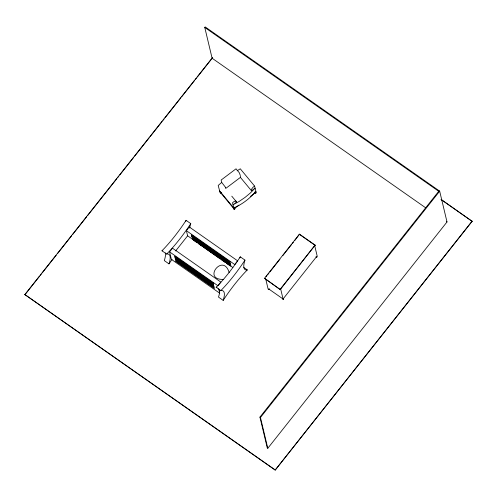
<?xml version="1.0" encoding="UTF-8"?>
<svg xmlns="http://www.w3.org/2000/svg" width="497" height="497" viewBox="0 0 497 497"><rect width="100%" height="100%" fill="white"/><g stroke="black" fill="none" stroke-linecap="round" stroke-linejoin="round"><path stroke-width="0.75" d="M225.433 188.233L225.476 187.301M425.724 207.845L212.101 58.217L204.764 27.428L205.174 26.913L439.671 191.165L447.008 221.954L267.796 448.282L267.262 447.909L259.931 417.12L439.137 190.792M440.969 199.316L472.15 221.333L275.183 470.087L24.85 294.566L212.673 57.366M212.101 58.217L212.505 57.702M24.9 294.783L39.35 276.537M40.313 275.319L41.276 274.102M42.239 272.884L56.204 255.247M57.652 253.427L71.618 235.789M72.581 234.572L86.546 216.934M87.509 215.717L116.888 178.616M117.851 177.398L118.814 176.186M119.777 174.969L133.743 157.332M134.706 156.114L149.15 137.868M150.113 136.65L162.152 121.448M163.115 120.231L164.078 119.013M165.047 117.795L180.939 97.729M181.902 96.511L194.42 80.694M195.383 79.483L196.346 78.265M197.309 77.047L211.275 59.41M169.589 251.886L172.502 248.208L220.861 282.085L217.947 285.763L169.589 251.886L171.366 259.341L219.724 293.218L218.661 288.745M186.394 230.67L189.307 226.992L237.665 260.863L234.752 264.541L186.394 230.67L187.617 235.814L232.838 267.492M175.646 250.942L187.617 235.814M191.91 236.684L191.743 235.988L230.111 262.863L230.279 263.559L191.91 236.684L192.743 235.634M175.385 259.03L175.217 258.334L213.586 285.21L213.753 285.905L175.385 259.03L176.218 257.98M176 261.515L175.832 260.813L214.201 287.688L214.369 288.39L176 261.515L176.833 260.459M264.522 278.301L299.48 234.149L315.135 245.114L280.246 289.577L264.522 278.301L280.246 289.577M266.032 276.798L266.988 275.587M267.945 274.381L268.902 273.17M269.865 271.958L279.917 259.26M282.793 255.632L291.41 244.741M292.373 243.536L293.329 242.325M294.764 240.511L299.48 234.149M265.771 279.215L268.113 289.037L268.865 289.565L269.442 288.832M280.171 289.266L315.135 245.114M268.865 289.565L268.722 288.943L282.296 298.455L283.203 299.604L283.775 298.07L316.421 256.837L316.713 257.278L317.291 256.551L314.775 245.972M267.796 448.282L260.459 417.492L439.671 191.165M275.183 470.087L472.1 221.115M225.998 188.245L240.411 177.398L240.405 176.131M235.006 208.05L235.013 208.846L234.193 209.461L232.528 202.757L233.944 201.614A5.834 1.777 -39.6 0 1 236.497 201.589L236.591 201.981L233.025 204.845L239.206 201.397L245.002 197.433L250.326 193.01L255.11 188.195L251.476 190.761L240.411 177.398M240.312 175.484L239.305 172.751L236.032 168.806L221.146 180.032L221.718 182.424L218.195 185.449L220.022 192.351L220.649 193.109L221.469 192.494M237.175 170.769L240.275 168.794L254.613 186.108L256.061 192.177L256.061 192.973L255.247 193.588L255.029 192.954M219.45 190.711L233.783 208.019L235.006 207.094M254.638 192.296L255.868 191.37A59.758 56.298 -13.4 0 1 233.783 208.019M238.883 205.131L233.975 208.833L219.643 191.525M250.538 196.34L256.061 192.177M254.613 186.108L253.166 187.12A5.834 1.777 -39.6 0 0 251.383 190.37L251.476 190.761M223.737 279.426C201.502 280.122 223.389 252.271 229.142 272.598M204.764 27.428L438.733 191.308M441.659 199.98L472.15 221.333M446.474 221.581L447.008 221.954M299.554 234.46L315.21 245.425M315.962 256.75L316.713 257.278M223.19 300.381A33.038 8.505 -55 0 0 220.848 290.565L216.164 287.278A56.354 14.5 -55 0 0 240.275 256.831L244.959 260.117A33.038 8.505 -55 0 0 247.295 269.933A56.354 14.5 -55 0 0 223.19 300.381L218.5 297.1A33.038 8.505 -55 0 0 219.531 289.416M171.987 259.391A56.354 14.5 -55 0 0 168.992 263.882A33.038 8.505 -55 0 0 166.65 254.06L161.966 250.78A56.354 14.5 -55 0 0 186.071 220.333L190.761 223.613A33.038 8.505 -55 0 0 189.686 228.073M243.785 267.473L247.295 269.933M193.265 240.039L197.036 242.679M198.297 243.561L202.068 246.208M203.329 247.084L208.988 251.053M210.25 251.936L220.314 258.98M221.569 259.863L225.346 262.509M226.601 263.385L230.378 266.032M168.992 263.882L164.302 260.596A33.038 8.505 -55 0 0 165.333 252.917M259.931 417.12L260.459 417.492M24.85 294.566L275.127 469.87M231.776 196.172L236.591 201.981M234.193 209.461L233.186 207.876M221.718 182.424L225.52 187.35M220.432 192.482L220.649 193.109M280.681 289.03L283.203 299.604M161.966 250.78A33.038 8.505 -55 0 1 162.811 250.712M190.761 223.613A56.354 14.5 -55 0 1 166.65 254.06M185.741 221.42A33.038 8.505 -55 0 1 186.071 220.333M216.164 287.278A33.038 8.505 -55 0 1 217.009 287.216M244.959 260.117A56.354 14.5 -55 0 1 220.848 290.565M239.939 257.918A33.038 8.505 -55 0 1 240.275 256.831M229.862 261.795L191.494 234.919L191.656 235.615L230.03 262.491L229.862 261.795M230.391 263.994L192.022 237.119L192.19 237.814L230.558 264.69L230.391 263.994M230.683 265.181L192.314 238.305L192.482 239.001L230.85 265.876L230.683 265.181M213.058 283.017L174.689 256.141L174.857 256.837L213.225 283.712L213.058 283.017M213.306 284.079L174.938 257.204L175.106 257.9L213.474 284.775L213.306 284.079M213.884 286.396L175.516 259.521L175.677 260.217L214.045 287.092L213.884 286.396"/></g></svg>
